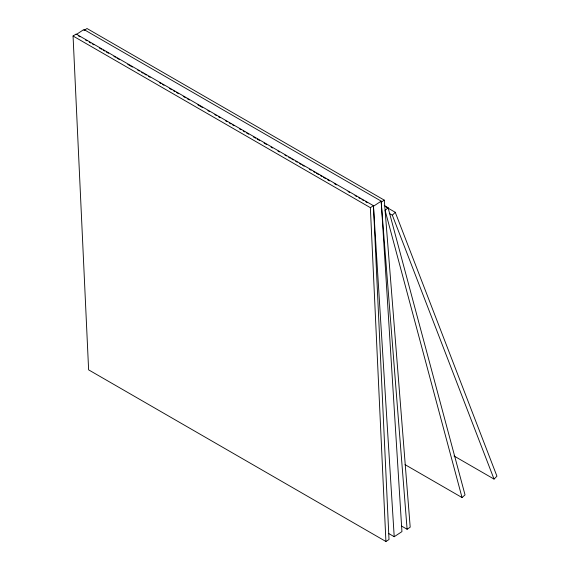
<?xml version="1.0" encoding="UTF-8"?>
<svg xmlns="http://www.w3.org/2000/svg" width="570" height="570" viewBox="0 0 570 570"><rect width="100%" height="100%" fill="white"/><g stroke="black" fill="none" stroke-linecap="round" stroke-linejoin="round"><path stroke-width="0.85" d="M395.259 212.296L496.94 476.178L494.033 479.085L392.345 215.196L395.259 212.296L386.018 206.96M388.084 207.729L385.099 210.38L462.042 497.553L465.034 494.895L388.084 207.729L384.237 205.506M83.904 30.595L86.989 28.5L384.287 200.141L410.193 527.172L407.108 529.266L401.722 526.153M384.287 200.141L381.202 202.236L407.108 529.266M76.181 34.585L83.904 29.497L381.202 201.146L401.935 531.625L394.212 536.712L388.826 533.598M381.202 201.146L373.478 206.226L394.212 536.712M73.06 36.017L76.152 34.043L373.45 205.685L389.011 539.526L385.918 541.5L88.621 369.859L73.06 36.017L370.357 207.658L385.918 541.5M370.357 207.658L373.45 205.685M389.267 213.422L392.345 215.196M78.489 35.917L80.028 36.808M85.422 39.921L86.961 40.805M89.269 42.144L90.808 43.028M92.354 43.919L93.893 44.809M99.287 47.923L101.595 49.255M103.134 50.146L104.673 51.036M106.212 51.927L108.528 53.259M113.915 56.373L115.461 57.264M117 58.147L119.308 59.487M127.78 64.374L132.404 67.046M137.79 70.153L139.337 71.043M141.645 72.376L143.184 73.266M144.723 74.157L146.269 75.048M148.578 76.38L150.117 77.271M159.358 82.607L160.897 83.498M162.443 84.389L163.982 85.272M169.376 88.386L171.684 89.718M173.223 90.609L174.762 91.499M176.301 92.39L178.617 93.722M183.234 96.394L185.549 97.727M187.088 98.617L189.397 99.95M197.868 104.837L202.493 107.509M207.879 110.623L209.425 111.513M214.812 114.62L216.358 115.511M218.666 116.85L220.205 117.734M225.599 120.847L227.138 121.738M229.446 123.07L230.985 123.961M232.532 124.851L234.07 125.742M239.464 128.856L241.003 129.739M243.312 131.079L244.851 131.962M246.39 132.853L248.705 134.192M253.322 136.857L255.638 138.189M257.177 139.08L259.485 140.412M264.11 143.084L266.418 144.417M271.042 147.081L272.581 147.972M277.975 151.086L279.514 151.976M284.9 155.09L286.446 155.981M288.755 157.313L290.294 158.203M291.833 159.087L293.372 159.978M295.688 161.317L297.227 162.201M299.535 163.54L301.074 164.424M302.62 165.314L304.159 166.205M309.553 169.319L311.092 170.209M313.4 171.541L314.939 172.432M316.478 173.323L318.794 174.655M320.333 175.546L321.872 176.436M323.411 177.32L325.727 178.659M327.266 179.543L329.574 180.882M334.198 183.547L336.507 184.88M348.063 191.548L349.602 192.439M354.989 195.553L356.535 196.443M358.844 197.776L360.382 198.666M361.921 199.557L363.461 200.448M365.776 201.78L367.315 202.671M453.976 455.957L494.033 479.085M405.049 464.643L462.042 497.553"/></g></svg>
